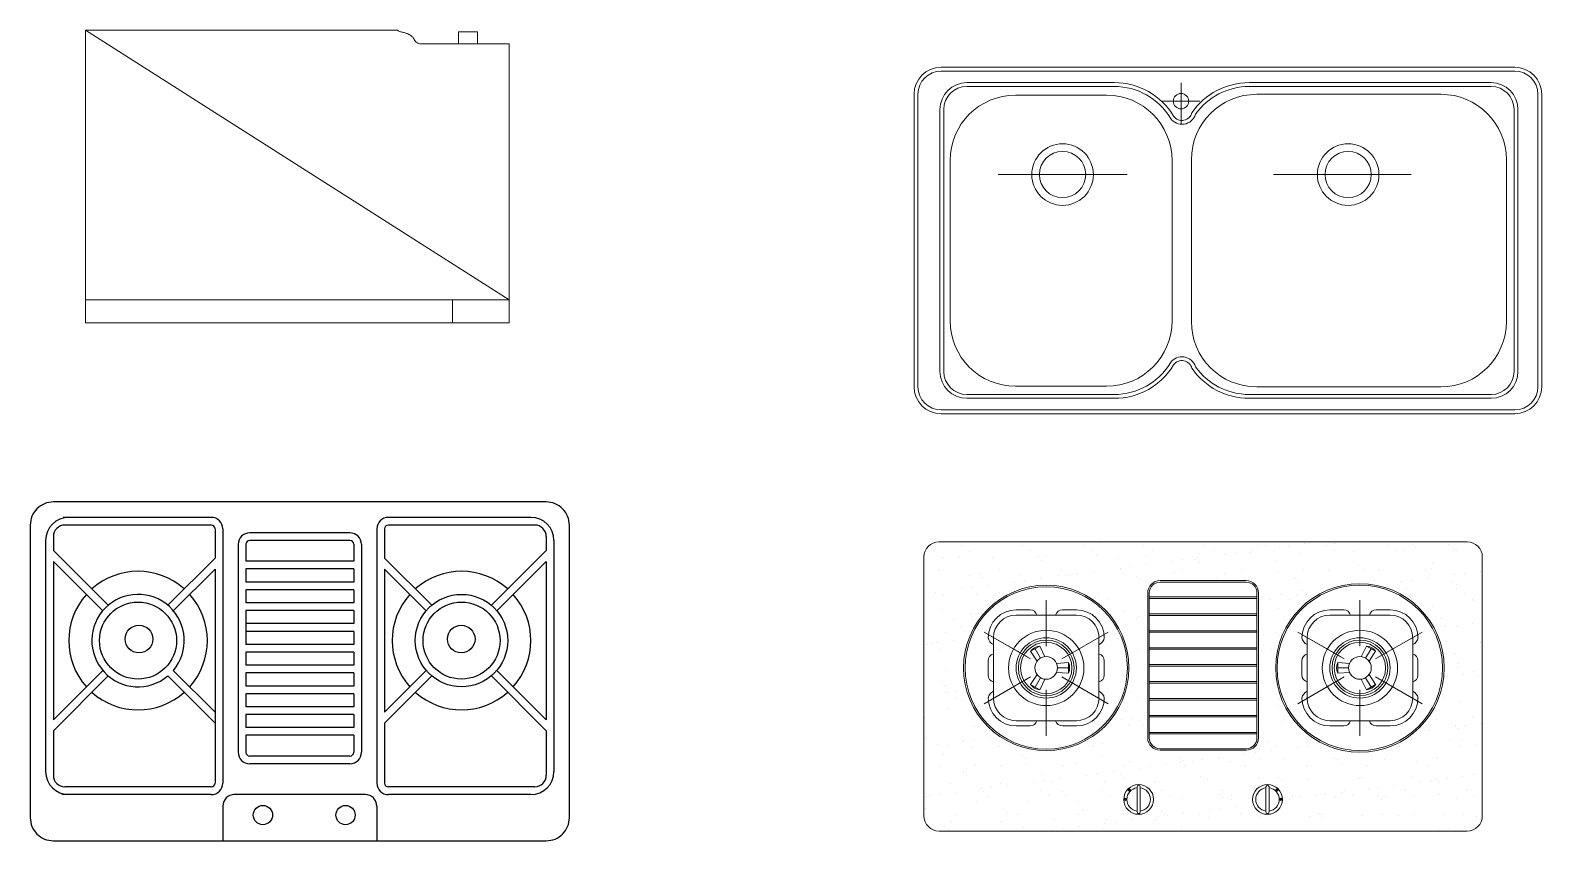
# Model space of a CAD drawing. Header units: millimetres. Extents: x 351279 to 387190, y -1289537 to -1277077.
# Drawn here: x 377383 to 379346, y -1280003 to -1278951 of the extents above; entities that cross this region are included whole.
import ezdxf

# ---------------------------------------------------------------- set-up
doc = ezdxf.new("R2010")
doc.units = ezdxf.units.MM
doc.header["$LTSCALE"] = 20
for name, color, linetype in [('3', 3, 'Continuous'), ('7', 35, 'Continuous'), ('BH', 3, 'Continuous'), ('家具', 7, 'Continuous')]:
    doc.layers.add(name, color=color, linetype=linetype)
doc.layers.add('中实线', color=30, linetype='Continuous', lineweight=30)
doc.layers.add('细实线', color=97, linetype='Continuous', lineweight=13)

# ---------------------------------------------------------------- blocks, each defined once
blk = doc.blocks.new('A$C37CC0925')
at = {"layer": '家具', "color": 151}
for p, q in [((235, 420), (42.7, 420)), ((650, 420), (465, 420)), ((30, 395), (30, 377.1)), ((235, 410), (45, 410)), ((240, 405), (240, 367.1)), ((250, 405), (250, 75)), ((415, 400), (285, 400)), ((450, 405), (450, 75)), ((460, 405), (460, 367.1)), ((655, 410), (465, 410)), ((670, 395), (670, 377.1)), ((20, 390), (20, 90)), ((101.3, 305.8), (30, 377.1)), ((270, 385), (270, 115)), ((280, 385), (280, 363)), ((415, 390), (285, 390)), ((420, 385), (420, 363)), ((430, 385), (430, 115)), ((670, 377.1), (598.7, 305.8)), ((680, 390), (680, 90)), ((30, 362.9), (30, 157.1)), ((94.2, 298.7), (30, 362.9)), ((240, 367.1), (178.7, 305.8)), ((420, 363), (280, 363)), ((521.3, 305.8), (460, 367.1)), ((670, 362.9), (605.8, 298.7)), ((670, 362.9), (670, 157.1)), ((240, 352.9), (185.8, 298.7)), ((240, 352.9), (240, 75)), ((280, 353), (280, 336)), ((420, 353), (280, 353)), ((420, 336), (280, 336)), ((420, 353), (420, 336)), ((460, 352.9), (460, 167.1)), ((514.2, 298.7), (460, 352.9)), ((280, 326), (280, 309)), ((420, 326), (280, 326)), ((420, 326), (420, 309)), ((420, 309), (280, 309)), ((280, 299), (280, 255)), ((420, 299), (280, 299)), ((420, 299), (420, 282)), ((420, 282), (280, 282)), ((420, 272), (280, 272)), ((420, 272), (420, 255)), ((420, 255), (280, 255)), ((280, 245), (280, 228)), ((420, 245), (280, 245)), ((420, 245), (420, 228)), ((94.2, 221.3), (30, 157.1)), ((240, 167.1), (185.8, 221.3)), ((420, 228), (280, 228)), ((280, 218), (280, 201)), ((420, 218), (280, 218)), ((420, 218), (420, 201)), ((514.2, 221.3), (460, 167.1)), ((670, 157.1), (605.8, 221.3)), ((101.3, 214.2), (30, 142.9)), ((240, 152.9), (178.7, 214.2)), ((420, 201), (280, 201)), ((521.3, 214.2), (460, 152.9)), ((670, 142.9), (598.7, 214.2)), ((280, 191), (280, 174)), ((420, 191), (280, 191)), ((420, 191), (420, 174)), ((420, 174), (280, 174)), ((280, 164), (280, 147)), ((420, 164), (280, 164)), ((420, 164), (420, 147)), ((30, 142.9), (30, 85)), ((420, 147), (280, 147)), ((460, 152.9), (460, 75)), ((670, 142.9), (670, 85)), ((280, 137), (280, 115)), ((420, 137), (280, 137)), ((420, 137), (420, 115)), ((415, 110), (285, 110)), ((415, 100), (285, 100)), ((235, 60), (41.1, 60)), ((235, 70), (45, 70)), ((435, 60), (265, 60)), ((655, 70), (465, 70)), ((650, 60), (465, 60)), ((250, 45), (250, 0)), ((450, 45), (450, 0))]:
    blk.add_line(p, q, dxfattribs=at)
at = {"layer": '家具', "color": 7}
blk.add_lwpolyline([(700, 30), (700, 410, 0.414214), (670, 440), (30, 440, 0.414214), (0, 410), (0, 30, 0.414214), (30, 0), (670, 0, 0.414214)], format="xyb", close=True, dxfattribs=at)
at = {"layer": '家具', "color": 42}
for centre, radius in [((560, 260), 60), ((141.2, 262), 17.9), ((559.6, 262), 17.9), ((302.1, 33.4), 12.5), ((409.4, 33.4), 12.5)]:
    blk.add_circle(centre, radius, dxfattribs=at)
at = {"layer": '家具', "color": 151}
for centre in [(140, 260), (560, 260)]:
    blk.add_circle(centre, 50, dxfattribs=at)
for centre, radius, start, end in [((50, 390), 30, 90, 180), ((235, 405), 15, 360, 90), ((465, 405), 15, 90, 180), ((650, 390), 30, 0, 90), ((45, 395), 15, 90, 180), ((235, 405), 5, 360, 90), ((285, 385), 15, 90, 180), ((415, 385), 15, 0, 90), ((465, 405), 5, 90, 180), ((655, 395), 15, 0, 90), ((285, 385), 5, 90, 180), ((415, 385), 5, 0, 90), ((140, 260), 90, 48.1847, 131.8153), ((560, 260), 90, 48.1847, 131.8153), ((140, 260), 90, 138.1847, 221.8153), ((140, 260), 90, 318.1847, 41.8153), ((560, 260), 90, 138.1847, 221.8153), ((560, 260), 90, 318.1847, 41.8153), ((140, 260), 90, 228.1847, 311.8153), ((560, 260), 90, 228.1847, 311.8153), ((285, 115), 15, 180, 270), ((285, 115), 5, 180, 270), ((415, 115), 15, 270, 360), ((415, 115), 5, 270, 360), ((50, 90), 30, 180, 270), ((45, 85), 15, 180, 270), ((650, 90), 30, 270, 360), ((655, 85), 15, 270, 360), ((235, 75), 15, 270, 360), ((235, 75), 5, 270, 360), ((265, 45), 15, 90, 180), ((435, 45), 15, 0, 90), ((465, 75), 15, 180, 270), ((465, 75), 5, 180, 270)]:
    blk.add_arc(centre, radius, start, end, dxfattribs=at)
at = {"layer": '家具', "color": 42}
blk.add_arc((140, 260), 60, 319.7802, 310.2198, dxfattribs=at)
blk = doc.blocks.new('gnc vgn')
at = {"lineweight": 0}
for p, q in [((150202.4, 79990.4), (150752.4, 79640.4)), ((150686.5, 79972.8), (150686.5, 79988.1)), ((150686.5, 79988.1), (150711.2, 79988.1)), ((150711.2, 79988.1), (150711.2, 79972.8)), ((150638.6, 79972.8), (150752.4, 79972.8)), ((150202.4, 79640.4), (150752.4, 79640.4)), ((150678.9, 79640.4), (150678.9, 79610.4))]:
    blk.add_line(p, q, dxfattribs=at)
blk.add_lwpolyline([(150607.4, 79990.4), (150202.4, 79990.4), (150202.4, 79610.4), (150752.4, 79610.4), (150752.4, 79972.8)], dxfattribs=at)
blk.add_open_spline([(150638.6, 79972.8), (150637.3, 79972.8), (150634.9, 79972.8), (150631.8, 79974.6), (150629.7, 79976.9), (150628.6, 79980.1), (150625.6, 79983.1), (150621.6, 79985.4), (150617.3, 79987), (150613, 79988.2), (150610.4, 79988.2), (150607.9, 79990), (150607.4, 79990.4)], degree=3, knots=[0, 0, 0, 0, 3.651546, 7.29554, 10.249641, 12.936817, 17.122135, 22.774734, 26.519882, 31.129031, 35.177842, 36.588679, 36.588679, 36.588679, 36.588679], dxfattribs=at)
blk = doc.blocks.new('dfjhdfh')
at = {"layer": 'BH', "lineweight": 0}
for points in [[(165877.2, 91337.9, 1), (165874.3, 91337.9, 1)], [(165879.4, 91350.1, 1.000001), (165882.3, 91350.1, 1.000001)], [(166071.3, 91350.1, 1.000001), (166074.1, 91350.1, 1.000001)], [(166079.3, 91337.9, 1), (166076.4, 91337.9, 1)]]:
    blk.add_hatch(color=7, dxfattribs=at).paths.add_polyline_path(points)
at = {"layer": '3', "color": 7, "lineweight": 0}
for p, q in [((165920.9, 91622, -1200), (166032.7, 91622, -1200)), ((165920.9, 91620, -1200), (166032.7, 91620, -1200)), ((165773.1, 91537, -1200), (165773.1, 91596.7, -1200)), ((165773.1, 91537, -1200), (165773.1, 91596.7, -1200)), ((165904.9, 91417.7, -1200), (165904.9, 91606, -1200)), ((165906.9, 91417.7, -1200), (165906.9, 91606, -1200)), ((165906.9, 91600.9, -1200), (166046.7, 91600.9, -1200)), ((165906.9, 91598.9, -1200), (166046.7, 91598.9, -1200)), ((166046.7, 91606, -1200), (166046.7, 91417.7, -1200)), ((166048.7, 91606, -1200), (166048.7, 91417.7, -1200)), ((166180.4, 91537, -1200), (166180.4, 91596.7, -1200)), ((166180.4, 91537, -1200), (166180.4, 91596.7, -1200)), ((165734, 91584, -1200), (165734, 91584, -1200)), ((165734, 91584, -1200), (165752.1, 91584, -1200)), ((165734, 91577.1, -1200), (165812.3, 91577.1, -1200)), ((165812.3, 91584, -1200), (165794.2, 91584, -1200)), ((165906.9, 91578.9, -1200), (166046.7, 91578.9, -1200)), ((165906.9, 91576.9, -1200), (166046.7, 91576.9, -1200)), ((166141.3, 91584, -1200), (166159.4, 91584, -1200)), ((166219.6, 91577.1, -1200), (166141.3, 91577.1, -1200)), ((166219.6, 91584, -1200), (166201.5, 91584, -1200)), ((166219.6, 91584, -1200), (166219.6, 91584, -1200)), ((165692.6, 91555.1, -1200), (165752.8, 91520.4, -1200)), ((165853.6, 91555.1, -1200), (165793.5, 91520.4, -1200)), ((165906.9, 91556.9, -1200), (166046.7, 91556.9, -1200)), ((165906.9, 91554.9, -1200), (166046.7, 91554.9, -1200)), ((166099.9, 91555.1, -1200), (166160.1, 91520.4, -1200)), ((166261, 91555.1, -1200), (166200.8, 91520.4, -1200)), ((165748.6, 91522.8, -1200), (165696.9, 91552.6, -1200)), ((165748.6, 91522.8, -1200), (165696.9, 91552.6, -1200)), ((165704.6, 91547.8, -1200), (165704.6, 91469.5, -1200)), ((165752.8, 91530.2, -1200), (165764.6, 91537, -1200)), ((165771.4, 91523.2, -1200), (165764.6, 91537, -1200)), ((165797.7, 91522.8, -1200), (165849.4, 91552.6, -1200)), ((165797.7, 91522.8, -1200), (165849.4, 91552.6, -1200)), ((165841.6, 91547.8, -1200), (165841.6, 91469.5, -1200)), ((165906.9, 91534.9, -1200), (166046.7, 91534.9, -1200)), ((166155.9, 91522.8, -1200), (166104.2, 91552.6, -1200)), ((166155.9, 91522.8, -1200), (166104.2, 91552.6, -1200)), ((166111.9, 91547.8, -1200), (166111.9, 91469.5, -1200)), ((166182.1, 91523.2, -1200), (166188.9, 91537, -1200)), ((166200.8, 91530.2, -1200), (166188.9, 91537, -1200)), ((166205, 91522.8, -1200), (166256.7, 91552.6, -1200)), ((166205, 91522.8, -1200), (166256.7, 91552.6, -1200)), ((166248.9, 91547.8, -1200), (166248.9, 91469.5, -1200)), ((165697.8, 91517.9, -1200), (165697.8, 91499.3, -1200)), ((165761.4, 91517.4, -1200), (165752.8, 91530.2, -1200)), ((165765.8, 91521.3, -1200), (165758.7, 91533.6, -1200)), ((165786.6, 91514.4, -1200), (165802, 91515.5, -1200)), ((165802, 91515.5, -1200), (165802, 91501.8, -1200)), ((165848.5, 91517.9, -1200), (165848.5, 91499.3, -1200)), ((165906.9, 91532.9, -1200), (166046.7, 91532.9, -1200)), ((166105.1, 91517.9, -1200), (166105.1, 91499.3, -1200)), ((166151.6, 91515.5, -1200), (166151.6, 91501.8, -1200)), ((166167, 91514.4, -1200), (166151.6, 91515.5, -1200)), ((166187.8, 91521.3, -1200), (166194.9, 91533.6, -1200)), ((166192.2, 91517.4, -1200), (166200.8, 91530.2, -1200)), ((166255.8, 91517.9, -1200), (166255.8, 91499.3, -1200)), ((165692.6, 91462.1, -1200), (165752.8, 91496.9, -1200)), ((165761.4, 91499.9, -1200), (165752.8, 91487, -1200)), ((165765.8, 91495.9, -1200), (165758.7, 91483.6, -1200)), ((165786.6, 91502.8, -1200), (165802, 91501.8, -1200)), ((165787.8, 91508.6, -1200), (165802, 91508.6, -1200)), ((165853.6, 91462.1, -1200), (165793.5, 91496.9, -1200)), ((165906.9, 91512.9, -1200), (166046.7, 91512.9, -1200)), ((165906.9, 91510.9, -1200), (166046.7, 91510.9, -1200)), ((166099.9, 91462.1, -1200), (166160.1, 91496.9, -1200)), ((166165.8, 91508.6, -1200), (166151.6, 91508.6, -1200)), ((166167, 91502.8, -1200), (166151.6, 91501.8, -1200)), ((166187.8, 91495.9, -1200), (166194.9, 91483.6, -1200)), ((166192.2, 91499.9, -1200), (166200.8, 91487, -1200)), ((166261, 91462.1, -1200), (166200.8, 91496.9, -1200)), ((165748.6, 91494.4, -1200), (165696.9, 91464.6, -1200)), ((165748.6, 91494.4, -1200), (165696.9, 91464.6, -1200)), ((165764.6, 91480.2, -1200), (165752.8, 91487, -1200)), ((165771.4, 91494, -1200), (165764.6, 91480.2, -1200)), ((165773.1, 91480.2, -1200), (165773.1, 91420.5, -1200)), ((165773.1, 91480.2, -1200), (165773.1, 91420.5, -1200)), ((165797.7, 91494.4, -1200), (165849.4, 91464.6, -1200)), ((165797.7, 91494.4, -1200), (165849.4, 91464.6, -1200)), ((165906.9, 91490.9, -1200), (166046.7, 91490.9, -1200)), ((165906.9, 91488.9, -1200), (166046.7, 91488.9, -1200)), ((166155.9, 91494.4, -1200), (166104.2, 91464.6, -1200)), ((166155.9, 91494.4, -1200), (166104.2, 91464.6, -1200)), ((166180.4, 91480.2, -1200), (166180.4, 91420.5, -1200)), ((166180.4, 91480.2, -1200), (166180.4, 91420.5, -1200)), ((166182.1, 91494, -1200), (166188.9, 91480.2, -1200)), ((166188.9, 91480.2, -1200), (166200.8, 91487, -1200)), ((166205, 91494.4, -1200), (166256.7, 91464.6, -1200)), ((166205, 91494.4, -1200), (166256.7, 91464.6, -1200)), ((165906.9, 91468.9, -1200), (166046.7, 91468.9, -1200)), ((165906.9, 91466.9, -1200), (166046.7, 91466.9, -1200)), ((165734, 91440.1, -1200), (165812.3, 91440.1, -1200)), ((165906.9, 91446.9, -1200), (166046.7, 91446.9, -1200)), ((165906.9, 91444.9, -1200), (166046.7, 91444.9, -1200)), ((166219.6, 91440.1, -1200), (166141.3, 91440.1, -1200)), ((165734, 91433.3, -1200), (165752.1, 91433.3, -1200)), ((165812.3, 91433.3, -1200), (165794.2, 91433.3, -1200)), ((165812.3, 91433.3, -1200), (165812.3, 91433.3, -1200)), ((165906.9, 91424.9, -1200), (166046.7, 91424.9, -1200)), ((165906.9, 91422.9, -1200), (166046.7, 91422.9, -1200)), ((166141.3, 91433.3, -1200), (166141.3, 91433.3, -1200)), ((166141.3, 91433.3, -1200), (166159.4, 91433.3, -1200)), ((166219.6, 91433.3, -1200), (166201.5, 91433.3, -1200)), ((166032.7, 91403.7, -1200), (165920.9, 91403.7, -1200)), ((166032.7, 91401.7, -1200), (165920.9, 91401.7, -1200)), ((165891.1, 91321.5, -1200), (165891.1, 91354.2, -1200)), ((165895.1, 91354.2, -1200), (165895.1, 91321.5, -1200)), ((166058.4, 91354.2, -1200), (166058.4, 91321.5, -1200)), ((166062.4, 91321.5, -1200), (166062.4, 91354.2, -1200))]:
    blk.add_line(p, q, dxfattribs=at)
for centre, radius in [((165773.1, 91508.6, -1200), 107.4), ((165773.1, 91508.6, -1200), 105.4), ((166180.4, 91508.6, -1200), 109.4), ((166180.4, 91508.6, -1200), 107.4), ((165773.1, 91508.6, -1200), 48.9), ((166180.4, 91508.6, -1200), 48.9), ((165773.1, 91508.6, -1200), 39.1), ((165773.1, 91508.6, -1200), 36.2), ((165773.1, 91508.6, -1200), 33.3), ((166180.4, 91508.6, -1200), 39.1), ((166180.4, 91508.6, -1200), 36.2), ((166180.4, 91508.6, -1200), 33.3), ((165773.1, 91508.6, -1200), 14.7), ((166180.4, 91508.6, -1200), 14.7), ((165875.8, 91337.9, -1200), 1.44), ((165880.9, 91350.1, -1200), 1.44), ((166072.7, 91350.1, -1200), 1.44), ((166077.8, 91337.9, -1200), 1.44)]:
    blk.add_circle(centre, radius, dxfattribs=at)
for centre, radius, start, end in [((165920.9, 91606, -1200), 16, 90, 180), ((165920.9, 91606, -1200), 14, 90, 180), ((166032.7, 91606, -1200), 16, 0, 90), ((166032.7, 91606, -1200), 14, 0, 90), ((165734, 91547.8, -1200), 36.2, 90, 180), ((165734, 91547.8, -1200), 29.4, 90, 180), ((165752.4, 91575.2, -1200), 8.76, 12.564, 91.6861), ((165793.9, 91575.2, -1200), 8.76, 88.3139, 167.436), ((165812.3, 91547.8, -1200), 36.2, 0, 90), ((165812.3, 91547.8, -1200), 29.4, 0, 90), ((166141.3, 91547.8, -1200), 36.2, 90, 180), ((166141.3, 91547.8, -1200), 29.4, 90, 180), ((166159.7, 91575.2, -1200), 8.76, 12.564, 91.6861), ((166201.2, 91575.2, -1200), 8.76, 88.3139, 167.436), ((166219.6, 91547.8, -1200), 36.2, 0, 90), ((166219.6, 91547.8, -1200), 29.4, 0, 90), ((165709.4, 91549.7, -1200), 11.8, 189.6676, 246.0824), ((165766.3, 91520.4, -1200), 16.7, 95.7306, 144.2694), ((165836.9, 91549.7, -1200), 11.8, 293.9176, 350.3324), ((166116.7, 91549.7, -1200), 11.8, 189.6676, 246.0824), ((166187.3, 91520.4, -1200), 16.7, 35.7306, 84.2694), ((166244.2, 91549.7, -1200), 11.8, 293.9176, 350.3324), ((165706.5, 91518.2, -1200), 8.76, 102.564, 181.686), ((165773.1, 91508.6, -1200), 14.7, 90, 270), ((165773.1, 91508.6, -1200), 14.7, 270, 90), ((165786.8, 91508.6, -1200), 16.7, 335.7306, 24.2694), ((165839.7, 91518.2, -1200), 8.76, 358.314, 77.436), ((166113.9, 91518.2, -1200), 8.76, 102.564, 181.686), ((166166.8, 91508.6, -1200), 16.7, 155.7306, 204.2694), ((166180.4, 91508.6, -1200), 14.7, 90, 270), ((166180.4, 91508.6, -1200), 14.7, 270, 90), ((166247, 91518.2, -1200), 8.76, 358.314, 77.436), ((165706.5, 91499.1, -1200), 8.76, 178.3139, 257.436), ((165839.7, 91499.1, -1200), 8.76, 282.564, 1.6861), ((166113.9, 91499.1, -1200), 8.76, 178.3139, 257.436), ((166247, 91499.1, -1200), 8.76, 282.564, 1.6861), ((165709.4, 91467.5, -1200), 11.8, 113.9176, 170.3324), ((165766.3, 91496.8, -1200), 16.7, 215.7306, 264.2694), ((165836.9, 91467.5, -1200), 11.8, 9.6676, 66.0824), ((166116.7, 91467.5, -1200), 11.8, 113.9176, 170.3324), ((166187.3, 91496.8, -1200), 16.7, 275.7306, 324.2694), ((166244.2, 91467.5, -1200), 11.8, 9.6676, 66.0824), ((165734, 91469.5, -1200), 36.2, 180, 270), ((165734, 91469.5, -1200), 29.4, 180, 270), ((165812.3, 91469.5, -1200), 29.4, 270, 0), ((165812.3, 91469.5, -1200), 36.2, 270, 0), ((166141.3, 91469.5, -1200), 36.2, 180, 270), ((166141.3, 91469.5, -1200), 29.4, 180, 270), ((166219.6, 91469.5, -1200), 29.4, 270, 0), ((166219.6, 91469.5, -1200), 36.2, 270, 0), ((165752.4, 91442, -1200), 8.76, 268.3139, 347.436), ((165793.9, 91442, -1200), 8.76, 192.564, 271.6861), ((166159.7, 91442, -1200), 8.76, 268.3139, 347.436), ((166201.2, 91442, -1200), 8.76, 192.564, 271.6861), ((165920.9, 91417.7, -1200), 16, 180, 270), ((165920.9, 91417.7, -1200), 14, 180, 270), ((166032.7, 91417.7, -1200), 16, 270, 0), ((166032.7, 91417.7, -1200), 14, 270, 0), ((165893.1, 91337.8, -1200), 15.3, 97.4942, 262.5058), ((165893.1, 91354.2, -1200), 2, 0, 180), ((165893.1, 91337.8, -1200), 15.3, 277.4942, 82.5058), ((166060.4, 91337.8, -1200), 15.3, 97.4942, 262.5058), ((166060.4, 91354.2, -1200), 2, 0, 180), ((166060.4, 91337.8, -1200), 15.3, 277.4942, 82.5058), ((165893.1, 91321.5, -1200), 2, 180, 0), ((166060.4, 91321.5, -1200), 2, 180, 0)]:
    blk.add_arc(centre, radius, start, end, dxfattribs=at)
at = {"layer": '7', "color": 7, "lineweight": 0}
for p, q in [((165633.9, 91672.3, -1200), (166319.7, 91672.3, -1200)), ((165614.3, 91316.4, -1200), (165614.3, 91652.7, -1200)), ((166339.3, 91652.7, -1200), (166339.3, 91316.4, -1200)), ((166319.7, 91296.8, -1200), (165633.9, 91296.8, -1200))]:
    blk.add_line(p, q, dxfattribs=at)
for centre in [(165893.1, 91337.8, -1200), (166060.4, 91337.8, -1200)]:
    blk.add_circle(centre, 19.3, dxfattribs=at)
for centre, start, end in [((165633.9, 91652.7, -1200), 90, 180), ((166319.7, 91652.7, -1200), 0, 90), ((165633.9, 91316.4, -1200), 180, 270), ((166319.7, 91316.4, -1200), 270, 0)]:
    blk.add_arc(centre, 19.6, start, end, dxfattribs=at)
at = {"layer": 'BH', "color": 7, "lineweight": 0}
for p, q in [((166043.6, 91672.2, -1200), (166043.6, 91672.2, -1200)), ((165638.6, 91652, -1200), (165638.6, 91652, -1200)), ((165660.9, 91653.9, -1200), (165660.9, 91653.9, -1200)), ((165662.7, 91667.2, -1200), (165662.7, 91667.2, -1200)), ((165673.4, 91660.4, -1200), (165673.4, 91660.4, -1200)), ((165741.8, 91667.4, -1200), (165741.8, 91667.4, -1200)), ((165752.5, 91660.5, -1200), (165752.5, 91660.5, -1200)), ((165762.5, 91653, -1200), (165762.5, 91653, -1200)), ((165772.2, 91654.2, -1200), (165772.2, 91654.2, -1200)), ((165820.9, 91667.5, -1200), (165820.9, 91667.5, -1200)), ((165831.6, 91660.7, -1200), (165831.6, 91660.7, -1200)), ((165838.7, 91655, -1200), (165838.7, 91655, -1200)), ((165843.6, 91671, -1200), (165843.6, 91671, -1200)), ((165900, 91667.7, -1200), (165900, 91667.7, -1200)), ((165903.7, 91654.7, -1200), (165903.7, 91654.7, -1200)), ((165910.7, 91660.8, -1200), (165910.7, 91660.8, -1200)), ((165972.3, 91657.2, -1200), (165972.3, 91657.2, -1200)), ((165979.1, 91667.8, -1200), (165979.1, 91667.8, -1200)), ((165989.8, 91661, -1200), (165989.8, 91661, -1200)), ((166005.8, 91656.2, -1200), (166005.8, 91656.2, -1200)), ((166019, 91657.9, -1200), (166019, 91657.9, -1200)), ((166038.8, 91658, -1200), (166038.8, 91658, -1200)), ((166039.6, 91660.6, -1200), (166039.6, 91660.6, -1200)), ((166048.3, 91667.9, -1200), (166048.3, 91667.9, -1200)), ((166058.2, 91667.9, -1200), (166058.2, 91667.9, -1200)), ((166068.9, 91661.1, -1200), (166068.9, 91661.1, -1200)), ((166074.1, 91665.2, -1200), (166074.1, 91665.2, -1200)), ((166087.4, 91666.9, -1200), (166087.4, 91666.9, -1200)), ((166103.7, 91657.7, -1200), (166103.7, 91657.7, -1200)), ((166108, 91669.6, -1200), (166108, 91669.6, -1200)), ((166137.3, 91668.1, -1200), (166137.3, 91668.1, -1200)), ((166146.8, 91669.9, -1200), (166146.8, 91669.9, -1200)), ((166148, 91661.3, -1200), (166148, 91661.3, -1200)), ((166172.3, 91660.2, -1200), (166172.3, 91660.2, -1200)), ((166216.4, 91668.2, -1200), (166216.4, 91668.2, -1200)), ((166227.1, 91661.4, -1200), (166227.1, 91661.4, -1200)), ((166238.8, 91661, -1200), (166238.8, 91661, -1200)), ((166248.4, 91669.1, -1200), (166248.4, 91669.1, -1200)), ((166253.1, 91664.8, -1200), (166253.1, 91664.8, -1200)), ((166295.5, 91668.4, -1200), (166295.5, 91668.4, -1200)), ((166303.8, 91660.7, -1200), (166303.8, 91660.7, -1200)), ((166306.2, 91661.6, -1200), (166306.2, 91661.6, -1200)), ((165632.8, 91635.7, -1200), (165632.8, 91635.7, -1200)), ((165703.6, 91651.7, -1200), (165703.6, 91651.7, -1200)), ((165711.9, 91635.8, -1200), (165711.9, 91635.8, -1200)), ((165767.2, 91648.7, -1200), (165767.2, 91648.7, -1200)), ((165791, 91636, -1200), (165791, 91636, -1200)), ((165834.5, 91633.6, -1200), (165834.5, 91633.6, -1200)), ((165865.7, 91650.8, -1200), (165865.7, 91650.8, -1200)), ((165869, 91638.2, -1200), (165869, 91638.2, -1200)), ((165870.1, 91636.1, -1200), (165870.1, 91636.1, -1200)), ((165882.3, 91639.9, -1200), (165882.3, 91639.9, -1200)), ((165902.9, 91642.6, -1200), (165902.9, 91642.6, -1200)), ((165937.4, 91647.2, -1200), (165937.4, 91647.2, -1200)), ((165949.2, 91636.3, -1200), (165949.2, 91636.3, -1200)), ((165950.6, 91648.9, -1200), (165950.6, 91648.9, -1200)), ((165967.3, 91649.9, -1200), (165967.3, 91649.9, -1200)), ((165971.3, 91651.6, -1200), (165971.3, 91651.6, -1200)), ((165972, 91645.6, -1200), (165972, 91645.6, -1200)), ((166028.3, 91636.4, -1200), (166028.3, 91636.4, -1200)), ((166070.4, 91647.6, -1200), (166070.4, 91647.6, -1200)), ((166073.1, 91634.2, -1200), (166073.1, 91634.2, -1200)), ((166107.4, 91636.6, -1200), (166107.4, 91636.6, -1200)), ((166139.6, 91635.1, -1200), (166139.6, 91635.1, -1200)), ((166172.1, 91646.8, -1200), (166172.1, 91646.8, -1200)), ((166176.7, 91642.5, -1200), (166176.7, 91642.5, -1200)), ((166186.5, 91636.7, -1200), (166186.5, 91636.7, -1200)), ((166204.6, 91634.8, -1200), (166204.6, 91634.8, -1200)), ((166265.6, 91636.8, -1200), (166265.6, 91636.8, -1200)), ((166273.2, 91637.2, -1200), (166273.2, 91637.2, -1200)), ((166275.2, 91644.5, -1200), (166275.2, 91644.5, -1200)), ((166336.6, 91634, -1200), (166336.6, 91634, -1200)), ((165673, 91628.2, -1200), (165673, 91628.2, -1200)), ((165677.1, 91612.9, -1200), (165677.1, 91612.9, -1200)), ((165686.2, 91630.7, -1200), (165686.2, 91630.7, -1200)), ((165690.8, 91626.4, -1200), (165690.8, 91626.4, -1200)), ((165697.8, 91615.6, -1200), (165697.8, 91615.6, -1200)), ((165732.3, 91620.2, -1200), (165732.3, 91620.2, -1200)), ((165739.5, 91629.1, -1200), (165739.5, 91629.1, -1200)), ((165745.5, 91621.9, -1200), (165745.5, 91621.9, -1200)), ((165766.2, 91624.6, -1200), (165766.2, 91624.6, -1200)), ((165789.3, 91628.5, -1200), (165789.3, 91628.5, -1200)), ((165800.7, 91629.2, -1200), (165800.7, 91629.2, -1200)), ((165804.4, 91628.7, -1200), (165804.4, 91628.7, -1200)), ((165813.9, 91630.9, -1200), (165813.9, 91630.9, -1200)), ((165873, 91631.2, -1200), (165873, 91631.2, -1200)), ((165890.9, 91627.6, -1200), (165890.9, 91627.6, -1200)), ((165895.6, 91623.3, -1200), (165895.6, 91623.3, -1200)), ((165939.5, 91632.1, -1200), (165939.5, 91632.1, -1200)), ((165994.1, 91625.4, -1200), (165994.1, 91625.4, -1200)), ((166004.5, 91631.8, -1200), (166004.5, 91631.8, -1200)), ((166095.7, 91624.5, -1200), (166095.7, 91624.5, -1200)), ((166100.4, 91620.2, -1200), (166100.4, 91620.2, -1200)), ((166198.8, 91622.2, -1200), (166198.8, 91622.2, -1200)), ((166234.3, 91620.5, -1200), (166234.3, 91620.5, -1200)), ((166247.5, 91622.2, -1200), (166247.5, 91622.2, -1200)), ((166268.2, 91624.9, -1200), (166268.2, 91624.9, -1200)), ((166300.5, 91621.4, -1200), (166300.5, 91621.4, -1200)), ((166302.7, 91629.5, -1200), (166302.7, 91629.5, -1200)), ((166305.2, 91617.1, -1200), (166305.2, 91617.1, -1200)), ((166315.9, 91631.2, -1200), (166315.9, 91631.2, -1200)), ((165614.5, 91604.1, -1200), (165614.5, 91604.1, -1200)), ((165614.8, 91596.7, -1200), (165614.8, 91596.7, -1200)), ((165629.4, 91606.6, -1200), (165629.4, 91606.6, -1200)), ((165640.2, 91603.1, -1200), (165640.2, 91603.1, -1200)), ((165663.9, 91611.2, -1200), (165663.9, 91611.2, -1200)), ((165683.2, 91603.6, -1200), (165683.2, 91603.6, -1200)), ((165693.9, 91596.8, -1200), (165693.9, 91596.8, -1200)), ((165705.2, 91602.8, -1200), (165705.2, 91602.8, -1200)), ((165712.9, 91606.2, -1200), (165712.9, 91606.2, -1200)), ((165840.3, 91606.1, -1200), (165840.3, 91606.1, -1200)), ((165841.4, 91603.9, -1200), (165841.4, 91603.9, -1200)), ((165852.1, 91597.1, -1200), (165852.1, 91597.1, -1200)), ((166063.1, 91597.9, -1200), (166063.1, 91597.9, -1200)), ((166078.7, 91604.3, -1200), (166078.7, 91604.3, -1200)), ((166089.4, 91597.5, -1200), (166089.4, 91597.5, -1200)), ((166097.6, 91602.5, -1200), (166097.6, 91602.5, -1200)), ((166105.3, 91608.8, -1200), (166105.3, 91608.8, -1200)), ((166110.8, 91604.2, -1200), (166110.8, 91604.2, -1200)), ((166131.4, 91606.9, -1200), (166131.4, 91606.9, -1200)), ((166236.9, 91604.6, -1200), (166236.9, 91604.6, -1200)), ((166240.4, 91612.1, -1200), (166240.4, 91612.1, -1200)), ((166247.6, 91597.8, -1200), (166247.6, 91597.8, -1200)), ((166305.4, 91611.8, -1200), (166305.4, 91611.8, -1200)), ((166316, 91604.8, -1200), (166316, 91604.8, -1200)), ((166326.7, 91598, -1200), (166326.7, 91598, -1200)), ((166327.3, 91596.8, -1200), (166327.3, 91596.8, -1200)), ((165636.6, 91583.9, -1200), (165636.6, 91583.9, -1200)), ((165674.6, 91579.3, -1200), (165674.6, 91579.3, -1200)), ((165874.6, 91582.3, -1200), (165874.6, 91582.3, -1200)), ((165892.5, 91575.5, -1200), (165892.5, 91575.5, -1200)), ((166074.7, 91585.3, -1200), (166074.7, 91585.3, -1200)), ((166274.8, 91588.3, -1200), (166274.8, 91588.3, -1200)), ((165641.8, 91554.1, -1200), (165641.8, 91554.1, -1200)), ((165653.3, 91572.1, -1200), (165653.3, 91572.1, -1200)), ((165661.9, 91560.7, -1200), (165661.9, 91560.7, -1200)), ((165666.6, 91556.4, -1200), (165666.6, 91556.4, -1200)), ((165890.6, 91572.5, -1200), (165890.6, 91572.5, -1200)), ((166048.8, 91572.8, -1200), (166048.8, 91572.8, -1200)), ((166071.4, 91554.5, -1200), (166071.4, 91554.5, -1200)), ((166286.1, 91573.2, -1200), (166286.1, 91573.2, -1200)), ((166291.6, 91562.3, -1200), (166291.6, 91562.3, -1200)), ((166307, 91562.9, -1200), (166307, 91562.9, -1200)), ((166326.1, 91566.8, -1200), (166326.1, 91566.8, -1200)), ((165619, 91539.5, -1200), (165619, 91539.5, -1200)), ((165624.6, 91539.9, -1200), (165624.6, 91539.9, -1200)), ((165632.2, 91541.2, -1200), (165632.2, 91541.2, -1200)), ((165652.8, 91543.9, -1200), (165652.8, 91543.9, -1200)), ((165871.3, 91553.3, -1200), (165871.3, 91553.3, -1200)), ((166076.1, 91550.2, -1200), (166076.1, 91550.2, -1200)), ((166336.5, 91541.2, -1200), (166336.5, 91541.2, -1200)), ((165635.3, 91533.1, -1200), (165635.3, 91533.1, -1200)), ((165893.4, 91533.1, -1200), (165893.4, 91533.1, -1200)), ((166052.6, 91530.8, -1200), (166052.6, 91530.8, -1200)), ((166065.8, 91532.5, -1200), (166065.8, 91532.5, -1200)), ((166303, 91526.8, -1200), (166303, 91526.8, -1200)), ((165643.4, 91505.2, -1200), (165643.4, 91505.2, -1200)), ((165881.4, 91508.3, -1200), (165881.4, 91508.3, -1200)), ((166069.4, 91509.2, -1200), (166069.4, 91509.2, -1200)), ((166294.4, 91496.9, -1200), (166294.4, 91496.9, -1200)), ((166306.7, 91509.6, -1200), (166306.7, 91509.6, -1200)), ((166308.6, 91513.9, -1200), (166308.6, 91513.9, -1200)), ((166315, 91499.6, -1200), (166315, 91499.6, -1200)), ((166328.2, 91503.7, -1200), (166328.2, 91503.7, -1200)), ((166332.9, 91499.4, -1200), (166332.9, 91499.4, -1200)), ((165637.6, 91490.7, -1200), (165637.6, 91490.7, -1200)), ((165642.3, 91486.4, -1200), (165642.3, 91486.4, -1200)), ((165642.4, 91476.8, -1200), (165642.4, 91476.8, -1200)), ((165645.1, 91476.3, -1200), (165645.1, 91476.3, -1200)), ((165655.6, 91478.5, -1200), (165655.6, 91478.5, -1200)), ((165877.8, 91484.4, -1200), (165877.8, 91484.4, -1200)), ((165882.4, 91476.7, -1200), (165882.4, 91476.7, -1200)), ((166051.8, 91480.2, -1200), (166051.8, 91480.2, -1200)), ((165645, 91456.3, -1200), (165645, 91456.3, -1200)), ((165655.8, 91469.4, -1200), (165655.8, 91469.4, -1200)), ((165664.4, 91466.2, -1200), (165664.4, 91466.2, -1200)), ((165893.1, 91469.9, -1200), (165893.1, 91469.9, -1200)), ((166051.3, 91470.2, -1200), (166051.3, 91470.2, -1200)), ((166073.9, 91459.9, -1200), (166073.9, 91459.9, -1200)), ((166076, 91468.1, -1200), (166076, 91468.1, -1200)), ((166278.7, 91456.8, -1200), (166278.7, 91456.8, -1200)), ((166288.6, 91470.6, -1200), (166288.6, 91470.6, -1200)), ((166310.2, 91465, -1200), (166310.2, 91465, -1200)), ((165615.3, 91444.7, -1200), (165615.3, 91444.7, -1200)), ((165870.9, 91441.1, -1200), (165870.9, 91441.1, -1200)), ((165884.1, 91442.9, -1200), (165884.1, 91442.9, -1200)), ((165894.4, 91439.9, -1200), (165894.4, 91439.9, -1200)), ((165904.8, 91445.6, -1200), (165904.8, 91445.6, -1200)), ((166079.5, 91438.5, -1200), (166079.5, 91438.5, -1200)), ((166089.9, 91445.6, -1200), (166089.9, 91445.6, -1200)), ((166279.6, 91441.5, -1200), (166279.6, 91441.5, -1200)), ((166327.2, 91446, -1200), (166327.2, 91446, -1200)), ((166338.4, 91436.9, -1200), (166338.4, 91436.9, -1200)), ((165679.4, 91432.4, -1200), (165679.4, 91432.4, -1200)), ((165699.7, 91418.6, -1200), (165699.7, 91418.6, -1200)), ((165879.4, 91435.5, -1200), (165879.4, 91435.5, -1200)), ((165899.1, 91435.6, -1200), (165899.1, 91435.6, -1200)), ((166270.1, 91427.9, -1200), (166270.1, 91427.9, -1200)), ((166304, 91433.7, -1200), (166304, 91433.7, -1200)), ((166304.6, 91432.4, -1200), (166304.6, 91432.4, -1200)), ((166308.6, 91429.4, -1200), (166308.6, 91429.4, -1200)), ((166317.8, 91434.2, -1200), (166317.8, 91434.2, -1200)), ((165618, 91416.4, -1200), (165618, 91416.4, -1200)), ((165631.3, 91409.6, -1200), (165631.3, 91409.6, -1200)), ((165646.6, 91407.3, -1200), (165646.6, 91407.3, -1200)), ((165665.6, 91412.7, -1200), (165665.6, 91412.7, -1200)), ((165665.8, 91414.1, -1200), (165665.8, 91414.1, -1200)), ((165676.3, 91405.8, -1200), (165676.3, 91405.8, -1200)), ((165679, 91415.9, -1200), (165679, 91415.9, -1200)), ((165711.6, 91407, -1200), (165711.6, 91407, -1200)), ((165822.7, 91413.3, -1200), (165822.7, 91413.3, -1200)), ((165823.8, 91413, -1200), (165823.8, 91413, -1200)), ((165834.5, 91406.1, -1200), (165834.5, 91406.1, -1200)), ((165846.7, 91410.3, -1200), (165846.7, 91410.3, -1200)), ((165902.9, 91413.1, -1200), (165902.9, 91413.1, -1200)), ((166044.3, 91398.2, -1200), (166044.3, 91398.2, -1200)), ((166061.1, 91413.4, -1200), (166061.1, 91413.4, -1200)), ((166065, 91400.9, -1200), (166065, 91400.9, -1200)), ((166071.8, 91406.6, -1200), (166071.8, 91406.6, -1200)), ((166099.5, 91405.4, -1200), (166099.5, 91405.4, -1200)), ((166111.7, 91413, -1200), (166111.7, 91413, -1200)), ((166112.7, 91407.2, -1200), (166112.7, 91407.2, -1200)), ((166126, 91412.2, -1200), (166126, 91412.2, -1200)), ((166230, 91406.9, -1200), (166230, 91406.9, -1200)), ((166232.3, 91407.1, -1200), (166232.3, 91407.1, -1200)), ((166246.8, 91416.3, -1200), (166246.8, 91416.3, -1200)), ((166298.4, 91413.8, -1200), (166298.4, 91413.8, -1200)), ((166309.1, 91407, -1200), (166309.1, 91407, -1200)), ((166311.8, 91416, -1200), (166311.8, 91416, -1200)), ((166330.7, 91409.1, -1200), (166330.7, 91409.1, -1200)), ((165635.8, 91381.1, -1200), (165635.8, 91381.1, -1200)), ((165640.1, 91396.2, -1200), (165640.1, 91396.2, -1200)), ((165681, 91383.5, -1200), (165681, 91383.5, -1200)), ((165714.9, 91381.3, -1200), (165714.9, 91381.3, -1200)), ((165741.7, 91395.3, -1200), (165741.7, 91395.3, -1200)), ((165746.4, 91391, -1200), (165746.4, 91391, -1200)), ((165747.5, 91384.4, -1200), (165747.5, 91384.4, -1200)), ((165794, 91381.4, -1200), (165794, 91381.4, -1200)), ((165812.4, 91384, -1200), (165812.4, 91384, -1200)), ((165844.8, 91393.1, -1200), (165844.8, 91393.1, -1200)), ((165873.1, 91381.6, -1200), (165873.1, 91381.6, -1200)), ((165881, 91386.5, -1200), (165881, 91386.5, -1200)), ((165894.3, 91378.4, -1200), (165894.3, 91378.4, -1200)), ((165907.6, 91380.2, -1200), (165907.6, 91380.2, -1200)), ((165928.2, 91382.9, -1200), (165928.2, 91382.9, -1200)), ((165946.5, 91392.2, -1200), (165946.5, 91392.2, -1200)), ((165947.5, 91387.4, -1200), (165947.5, 91387.4, -1200)), ((165951.1, 91387.9, -1200), (165951.1, 91387.9, -1200)), ((165952.2, 91381.7, -1200), (165952.2, 91381.7, -1200)), ((165962.7, 91387.4, -1200), (165962.7, 91387.4, -1200)), ((165975.9, 91389.2, -1200), (165975.9, 91389.2, -1200)), ((165996.6, 91391.9, -1200), (165996.6, 91391.9, -1200)), ((166012.5, 91387, -1200), (166012.5, 91387, -1200)), ((166031.1, 91396.4, -1200), (166031.1, 91396.4, -1200)), ((166031.3, 91381.9, -1200), (166031.3, 91381.9, -1200)), ((166049.6, 91390, -1200), (166049.6, 91390, -1200)), ((166081.1, 91389.5, -1200), (166081.1, 91389.5, -1200)), ((166110.4, 91382, -1200), (166110.4, 91382, -1200)), ((166147.6, 91390.4, -1200), (166147.6, 91390.4, -1200)), ((166151.2, 91389.1, -1200), (166151.2, 91389.1, -1200)), ((166155.9, 91384.8, -1200), (166155.9, 91384.8, -1200)), ((166189.5, 91382.1, -1200), (166189.5, 91382.1, -1200)), ((166212.6, 91390.1, -1200), (166212.6, 91390.1, -1200)), ((166254.4, 91386.8, -1200), (166254.4, 91386.8, -1200)), ((166268.6, 91382.3, -1200), (166268.6, 91382.3, -1200)), ((166281.2, 91392.5, -1200), (166281.2, 91392.5, -1200)), ((165648.2, 91358.4, -1200), (165648.2, 91358.4, -1200)), ((165665.3, 91373, -1200), (165665.3, 91373, -1200)), ((165670, 91368.7, -1200), (165670, 91368.7, -1200)), ((165713.2, 91358.1, -1200), (165713.2, 91358.1, -1200)), ((165757.6, 91360.4, -1200), (165757.6, 91360.4, -1200)), ((165768.5, 91370.8, -1200), (165768.5, 91370.8, -1200)), ((165770.8, 91362.2, -1200), (165770.8, 91362.2, -1200)), ((165781.8, 91360.5, -1200), (165781.8, 91360.5, -1200)), ((165791.5, 91364.9, -1200), (165791.5, 91364.9, -1200)), ((165826, 91369.4, -1200), (165826, 91369.4, -1200)), ((165839.2, 91371.2, -1200), (165839.2, 91371.2, -1200)), ((165848.3, 91361.4, -1200), (165848.3, 91361.4, -1200)), ((165859.8, 91373.9, -1200), (165859.8, 91373.9, -1200)), ((165870.1, 91369.9, -1200), (165870.1, 91369.9, -1200)), ((165874.8, 91365.6, -1200), (165874.8, 91365.6, -1200)), ((165913.3, 91361.1, -1200), (165913.3, 91361.1, -1200)), ((165973.2, 91367.7, -1200), (165973.2, 91367.7, -1200)), ((165981.9, 91363.5, -1200), (165981.9, 91363.5, -1200)), ((166048.4, 91364.4, -1200), (166048.4, 91364.4, -1200)), ((166074.9, 91366.8, -1200), (166074.9, 91366.8, -1200)), ((166079.6, 91362.5, -1200), (166079.6, 91362.5, -1200)), ((166113.3, 91364.1, -1200), (166113.3, 91364.1, -1200)), ((166178, 91364.5, -1200), (166178, 91364.5, -1200)), ((166181.9, 91366.6, -1200), (166181.9, 91366.6, -1200)), ((166248.4, 91367.4, -1200), (166248.4, 91367.4, -1200)), ((166259.6, 91360.8, -1200), (166259.6, 91360.8, -1200)), ((166272.8, 91362.5, -1200), (166272.8, 91362.5, -1200)), ((166279.7, 91363.7, -1200), (166279.7, 91363.7, -1200)), ((166284.3, 91359.4, -1200), (166284.3, 91359.4, -1200)), ((166293.5, 91365.2, -1200), (166293.5, 91365.2, -1200)), ((166313.4, 91367.1, -1200), (166313.4, 91367.1, -1200)), ((166328, 91369.8, -1200), (166328, 91369.8, -1200)), ((165617.7, 91342.1, -1200), (165617.7, 91342.1, -1200)), ((165620.9, 91342.4, -1200), (165620.9, 91342.4, -1200)), ((165634.1, 91344.2, -1200), (165634.1, 91344.2, -1200)), ((165654.7, 91346.9, -1200), (165654.7, 91346.9, -1200)), ((165686.1, 91349.1, -1200), (165686.1, 91349.1, -1200)), ((165689.2, 91351.4, -1200), (165689.2, 91351.4, -1200)), ((165692.1, 91348.5, -1200), (165692.1, 91348.5, -1200)), ((165696.8, 91342.2, -1200), (165696.8, 91342.2, -1200)), ((165702.4, 91353.2, -1200), (165702.4, 91353.2, -1200)), ((165723.1, 91355.9, -1200), (165723.1, 91355.9, -1200)), ((165765.2, 91349.2, -1200), (165765.2, 91349.2, -1200)), ((165775.9, 91342.4, -1200), (165775.9, 91342.4, -1200)), ((165793.8, 91347.6, -1200), (165793.8, 91347.6, -1200)), ((165798.4, 91343.3, -1200), (165798.4, 91343.3, -1200)), ((165844.3, 91349.4, -1200), (165844.3, 91349.4, -1200)), ((165855, 91342.5, -1200), (165855, 91342.5, -1200)), ((165923.4, 91349.5, -1200), (165923.4, 91349.5, -1200)), ((165934.1, 91342.7, -1200), (165934.1, 91342.7, -1200)), ((165949.1, 91338.4, -1200), (165949.1, 91338.4, -1200)), ((165998.5, 91344.5, -1200), (165998.5, 91344.5, -1200)), ((166002.5, 91349.6, -1200), (166002.5, 91349.6, -1200)), ((166003.2, 91340.2, -1200), (166003.2, 91340.2, -1200)), ((166013.2, 91342.8, -1200), (166013.2, 91342.8, -1200)), ((166014.1, 91338.1, -1200), (166014.1, 91338.1, -1200)), ((166081.6, 91349.8, -1200), (166081.6, 91349.8, -1200)), ((166082.7, 91340.6, -1200), (166082.7, 91340.6, -1200)), ((166088.4, 91338.2, -1200), (166088.4, 91338.2, -1200)), ((166092.3, 91343, -1200), (166092.3, 91343, -1200)), ((166101.7, 91342.2, -1200), (166101.7, 91342.2, -1200)), ((166122.9, 91342.8, -1200), (166122.9, 91342.8, -1200)), ((166136.1, 91344.5, -1200), (166136.1, 91344.5, -1200)), ((166149.2, 91341.4, -1200), (166149.2, 91341.4, -1200)), ((166156.7, 91347.2, -1200), (166156.7, 91347.2, -1200)), ((166160.7, 91349.9, -1200), (166160.7, 91349.9, -1200)), ((166171.4, 91343.1, -1200), (166171.4, 91343.1, -1200)), ((166191.2, 91351.8, -1200), (166191.2, 91351.8, -1200)), ((166203.3, 91341.4, -1200), (166203.3, 91341.4, -1200)), ((166204.5, 91353.5, -1200), (166204.5, 91353.5, -1200)), ((166214.2, 91341.1, -1200), (166214.2, 91341.1, -1200)), ((166225.1, 91356.2, -1200), (166225.1, 91356.2, -1200)), ((166239.8, 91350.1, -1200), (166239.8, 91350.1, -1200)), ((166250.5, 91343.2, -1200), (166250.5, 91343.2, -1200)), ((166282.8, 91343.6, -1200), (166282.8, 91343.6, -1200)), ((166306.4, 91339.1, -1200), (166306.4, 91339.1, -1200)), ((166318.9, 91350.2, -1200), (166318.9, 91350.2, -1200)), ((166329.6, 91343.4, -1200), (166329.6, 91343.4, -1200)), ((165615.8, 91326.2, -1200), (165615.8, 91326.2, -1200)), ((165682.6, 91334.6, -1200), (165682.6, 91334.6, -1200)), ((165717.4, 91325.3, -1200), (165717.4, 91325.3, -1200)), ((165722.1, 91321, -1200), (165722.1, 91321, -1200)), ((165749.1, 91335.4, -1200), (165749.1, 91335.4, -1200)), ((165814, 91335.1, -1200), (165814, 91335.1, -1200)), ((165820.5, 91323.1, -1200), (165820.5, 91323.1, -1200)), ((165922.2, 91322.2, -1200), (165922.2, 91322.2, -1200)), ((165951.6, 91320.2, -1200), (165951.6, 91320.2, -1200)), ((165986.1, 91324.8, -1200), (165986.1, 91324.8, -1200)), ((165999.3, 91326.5, -1200), (165999.3, 91326.5, -1200)), ((166020, 91329.2, -1200), (166020, 91329.2, -1200)), ((166025.3, 91320, -1200), (166025.3, 91320, -1200)), ((166126.9, 91319.1, -1200), (166126.9, 91319.1, -1200)), ((166130.9, 91318.4, -1200), (166130.9, 91318.4, -1200)), ((166208, 91337.1, -1200), (166208, 91337.1, -1200)), ((166210, 91318.5, -1200), (166210, 91318.5, -1200)), ((166250, 91318.5, -1200), (166250, 91318.5, -1200)), ((166289.1, 91318.7, -1200), (166289.1, 91318.7, -1200)), ((165641, 91303, -1200), (165641, 91303, -1200)), ((165649.8, 91309.4, -1200), (165649.8, 91309.4, -1200)), ((165656.3, 91317.5, -1200), (165656.3, 91317.5, -1200)), ((165714.8, 91309.1, -1200), (165714.8, 91309.1, -1200)), ((165735.4, 91317.7, -1200), (165735.4, 91317.7, -1200)), ((165744.2, 91300.8, -1200), (165744.2, 91300.8, -1200)), ((165783.4, 91311.6, -1200), (165783.4, 91311.6, -1200)), ((165794.2, 91299.5, -1200), (165794.2, 91299.5, -1200)), ((165814.5, 91317.8, -1200), (165814.5, 91317.8, -1200)), ((165814.9, 91302.2, -1200), (165814.9, 91302.2, -1200)), ((165845.8, 91299.9, -1200), (165845.8, 91299.9, -1200)), ((165849.4, 91306.8, -1200), (165849.4, 91306.8, -1200)), ((165849.9, 91312.4, -1200), (165849.9, 91312.4, -1200)), ((165862.6, 91308.5, -1200), (165862.6, 91308.5, -1200)), ((165883.3, 91311.2, -1200), (165883.3, 91311.2, -1200)), ((165893.6, 91318, -1200), (165893.6, 91318, -1200)), ((165914.9, 91312.1, -1200), (165914.9, 91312.1, -1200)), ((165917.8, 91315.8, -1200), (165917.8, 91315.8, -1200)), ((165926.9, 91317.9, -1200), (165926.9, 91317.9, -1200)), ((165931, 91317.5, -1200), (165931, 91317.5, -1200)), ((165972.7, 91318.1, -1200), (165972.7, 91318.1, -1200)), ((165983.5, 91314.6, -1200), (165983.5, 91314.6, -1200)), ((166050, 91315.5, -1200), (166050, 91315.5, -1200)), ((166051.8, 91318.2, -1200), (166051.8, 91318.2, -1200)), ((166114.9, 91315.1, -1200), (166114.9, 91315.1, -1200)), ((166131.6, 91314.8, -1200), (166131.6, 91314.8, -1200)), ((166183.5, 91317.6, -1200), (166183.5, 91317.6, -1200)), ((166230.1, 91316.8, -1200), (166230.1, 91316.8, -1200)), ((166296.3, 91299.8, -1200), (166296.3, 91299.8, -1200)), ((166315, 91318.1, -1200), (166315, 91318.1, -1200)), ((166316.9, 91302.5, -1200), (166316.9, 91302.5, -1200)), ((166331.7, 91316, -1200), (166331.7, 91316, -1200)), ((166336.4, 91311.7, -1200), (166336.4, 91311.7, -1200)), ((165645.7, 91298.7, -1200), (165645.7, 91298.7, -1200)), ((165781, 91297.8, -1200), (165781, 91297.8, -1200)), ((165949, 91297.7, -1200), (165949, 91297.7, -1200)), ((166283, 91298.1, -1200), (166283, 91298.1, -1200))]:
    blk.add_line(p, q, dxfattribs=at)
blk = doc.blocks.new('ads')
at = {"layer": '细实线'}
for p, q in [((114589, -1001439.9, -1600), (115334, -1001439.9, -1600)), ((114589, -1001444.9, -1600), (115334, -1001444.9, -1600)), ((114814, -1001459.9, -1600), (114622.6, -1001459.9, -1600)), ((114900.6, -1001513.5, -1600), (114900.6, -1001460.1, -1600)), ((115303.1, -1001459.9, -1600), (114989, -1001459.9, -1600)), ((114554, -1001854.9, -1600), (114554, -1001474.9, -1600)), ((114559, -1001854.9, -1600), (114559, -1001474.9, -1600)), ((114814, -1001464.9, -1600), (114622.6, -1001464.9, -1600)), ((114804, -1001476.1, -1600), (114685.8, -1001476.1, -1600)), ((115303.1, -1001464.9, -1600), (114989, -1001464.9, -1600)), ((114999, -1001475.1, -1600), (115238.1, -1001475.1, -1600)), ((115364, -1001474.9, -1600), (115364, -1001854.9, -1600)), ((115369, -1001474.9, -1600), (115369, -1001854.9, -1600)), ((114587.6, -1001494.9, -1600), (114587.6, -1001834.9, -1600)), ((114592.6, -1001494.9, -1600), (114592.6, -1001834.9, -1600)), ((114875.3, -1001484, -1600), (114924.9, -1001484, -1600)), ((115333.1, -1001834.9, -1600), (115333.1, -1001494.9, -1600)), ((115338.1, -1001834.9, -1600), (115338.1, -1001494.9, -1600)), ((114600.8, -1001561.1, -1600), (114600.8, -1001769.2, -1600)), ((114889, -1001769.2, -1600), (114889, -1001561.1, -1600)), ((114914, -1001770.1, -1600), (114914, -1001560.1, -1600)), ((115323.1, -1001560.1, -1600), (115323.1, -1001770.1, -1600)), ((114663, -1001579.3, -1600), (114830.5, -1001579.3, -1600)), ((115020.5, -1001579.3, -1600), (115199.6, -1001579.3, -1600)), ((115031.2, -1001579.3, -1600), (115199.6, -1001579.3, -1600)), ((114622.6, -1001864.9, -1600), (114814, -1001864.9, -1600)), ((114622.6, -1001869.9, -1600), (114814, -1001869.9, -1600)), ((114685.8, -1001854.2, -1600), (114804, -1001854.2, -1600)), ((114989, -1001864.9, -1600), (115303.1, -1001864.9, -1600)), ((114989, -1001869.9, -1600), (115303.1, -1001869.9, -1600)), ((115238.1, -1001855.1, -1600), (114999, -1001855.1, -1600)), ((115334, -1001884.9, -1600), (114589, -1001884.9, -1600)), ((115334, -1001889.9, -1600), (114589, -1001889.9, -1600))]:
    blk.add_line(p, q, dxfattribs=at)
for centre, radius in [((114900.6, -1001484, -1600), 9.98), ((114746.8, -1001579.3, -1600), 40), ((114746.8, -1001579.3, -1600), 30), ((115117.6, -1001579.3, -1600), 40), ((115117.6, -1001579.3, -1600), 30)]:
    blk.add_circle(centre, radius, dxfattribs=at)
for centre, radius, start, end in [((114589, -1001474.9, -1600), 35, 90, 180), ((115334, -1001474.9, -1600), 35, 0, 90), ((114589, -1001474.9, -1600), 30, 90, 180), ((114622.6, -1001494.9, -1600), 35, 90, 180), ((114814, -1001549.9, -1600), 90, 31.1759, 90), ((114989, -1001549.9, -1600), 90, 90, 145.4177), ((115303.1, -1001494.9, -1600), 35, 0, 90), ((115334, -1001474.9, -1600), 30, 0, 90), ((114622.6, -1001494.9, -1600), 30, 90, 180), ((114685.8, -1001561.1, -1600), 85, 90, 180), ((114804, -1001561.1, -1600), 85, 0, 90), ((114814, -1001549.9, -1600), 85, 31.0739, 90), ((114999, -1001560.1, -1600), 85, 90, 180), ((114989, -1001549.9, -1600), 85, 90, 144.8561), ((115238.1, -1001560.1, -1600), 85, 0, 90), ((115303.1, -1001494.9, -1600), 30, 0, 90), ((114901.9, -1001495.7, -1600), 13.3, 215.002, 346.2924), ((114901.9, -1001495.7, -1600), 18.3, 214.4317, 343.1533), ((114685.8, -1001769.2, -1600), 85, 180, 270), ((114804, -1001769.2, -1600), 85, 270, 0), ((114999, -1001770.1, -1600), 85, 180, 270), ((115238.1, -1001770.1, -1600), 85, 270, 0), ((114814, -1001779.9, -1600), 85, 270, 328.9261), ((114814, -1001779.9, -1600), 90, 270, 328.8241), ((114901.9, -1001834.2, -1600), 18.3, 16.8467, 145.5683), ((114901.9, -1001834.2, -1600), 13.3, 13.7076, 144.998), ((114989, -1001779.9, -1600), 90, 214.5823, 270), ((114989, -1001779.9, -1600), 85, 215.1439, 270), ((114622.6, -1001834.9, -1600), 35, 180, 270), ((114622.6, -1001834.9, -1600), 30, 180, 270), ((115303.1, -1001834.9, -1600), 30, 270, 0), ((115303.1, -1001834.9, -1600), 35, 270, 0), ((114589, -1001854.9, -1600), 35, 180, 270), ((114589, -1001854.9, -1600), 30, 180, 270), ((115334, -1001854.9, -1600), 30, 270, 0), ((115334, -1001854.9, -1600), 35, 270, 0)]:
    blk.add_arc(centre, radius, start, end, dxfattribs=at)

msp = doc.modelspace()

# ---------------------------------------------------------------- block references
at = {"lineweight": 0}
for name, p in [('gnc vgn', (227252.709, -1358940.943, -1600)), ('dfjhdfh', (212929.428, -1371287.393, -800))]:
    msp.add_blockref(name, p, dxfattribs=at)
at = {"layer": '中实线'}
msp.add_blockref('ads', (263976.946, -277558.747), dxfattribs=at)
at = {"layer": '家具'}
msp.add_blockref('A$C37CC0925', (377383.363, -1280003.268), dxfattribs=at)

doc.saveas('drawing.dxf')
